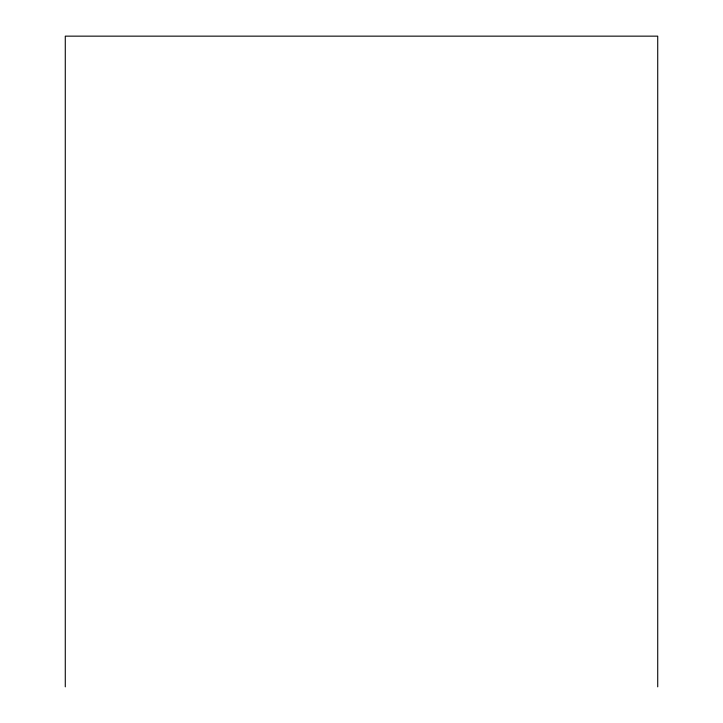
<?xml version="1.0" encoding="UTF-8"?>
<svg xmlns="http://www.w3.org/2000/svg" width="723" height="723" viewBox="0 0 723 723"><rect width="100%" height="100%" fill="white"/><g stroke="black" fill="none" stroke-linecap="round" stroke-linejoin="round"><path stroke-width="1.08" d="M657.722 686.85L657.722 36.15L65.278 36.15L65.278 686.85"/></g></svg>
